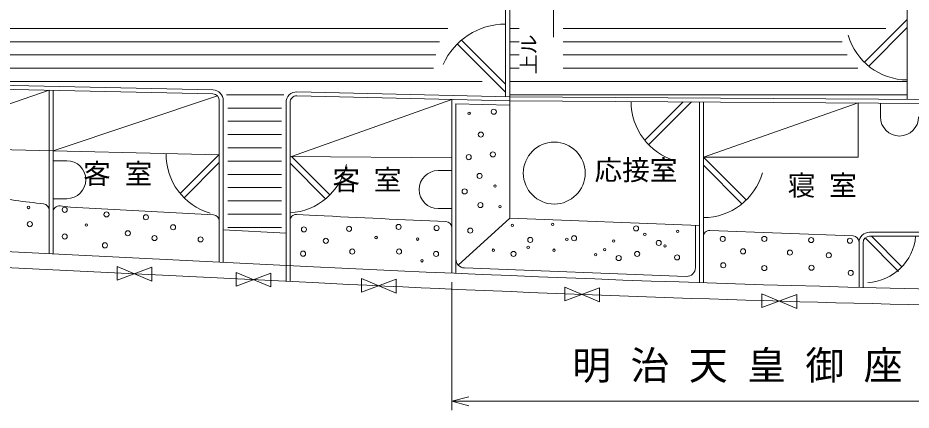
# Model space of a CAD drawing. Units: millimetres, scale not verified. Extents: x -51052 to 51048, y -29700 to 29700.
# Drawn here: x -30800 to -20697, y -11659 to -7224 of the extents above; entities that cross this region are included whole.
import ezdxf
from ezdxf.enums import TextEntityAlignment as Align

# ---------------------------------------------------------------- set-up
doc = ezdxf.new("R2010")
doc.units = ezdxf.units.MM
doc.header["$LTSCALE"] = 100
doc.linetypes.add('USER1', pattern=[50.8, 31.75, -6.35, 6.35, -6.35])
for name, color, linetype, lineweight in [('0-2_sunpou', 7, 'Continuous', 18), ('0-3_keijou', 7, 'Continuous', 18), ('0-5_text', 7, 'Continuous', 18), ('0-6_center', 7, 'USER1', 18), ('0-7_hachi', 7, 'Continuous', 18)]:
    doc.layers.add(name, color=color, linetype=linetype, lineweight=lineweight)
doc.styles.add('ＭＳ ゴシック', font='')
doc.styles.get('ＭＳ ゴシック').set_extended_font_data('MS Gothic')

msp = doc.modelspace()

# ---------------------------------------------------------------- linework, layer by layer
at = {"layer": '0-2_sunpou'}
for p, q in [((-25891.4, -10210.4), (-25891.4, -11659)), ((-25891.4, -11559), (-25698.3, -11507.2)), ((-25891.4, -11559), (-25698.3, -11610.7))]:
    msp.add_line(p, q, dxfattribs=at)
msp.add_lwpolyline([(-25891.4, -11559), (-18795.5, -11559), (-18988.7, -11507.2)], dxfattribs=at)
at = {"layer": '0-3_keijou'}
for p, q in [((-25286.3, -3872.2), (-25286.3, -8114)), ((-25236.3, -3871), (-25236.3, -9490.3)), ((-25236.3, -4663.1), (-25236.3, -7323.1)), ((-20741.1, -7103.4), (-20741.1, -8138.9)), ((-20741.1, -7242.2), (-21224, -7725.2)), ((-20741.1, -7334.2), (-21175.9, -7769)), ((-25286.3, -7971.6), (-25782.9, -7475.1)), ((-25286.3, -8063.6), (-25830.8, -7519.1)), ((-34444.7, -7950.8), (-28594.7, -8083.8)), ((-34443.7, -7905.9), (-28593.7, -8038.8)), ((-30446.4, -8041.7), (-30446.4, -9889.1)), ((-30401.4, -8042.7), (-30401.4, -9891.3)), ((-27643.7, -8060.4), (-25236.3, -8115.1)), ((-28521.4, -8158.8), (-28521.4, -9984.6)), ((-28476.4, -8158.8), (-28476.4, -9986.8)), ((-27766.4, -10202.3), (-27766.4, -8180.4)), ((-27721.4, -9517.1), (-27721.4, -8180.4)), ((-27644.7, -8105.4), (-25236.3, -8160.1)), ((-25891.4, -9596.9), (-25891.4, -8145.2)), ((-25236.7, -8115.1), (-18914.7, -8154.9)), ((-25236.3, -8160.1), (-18915, -8200.3)), ((-23273.6, -8173.2), (-23708.4, -8608)), ((-23181.7, -8173.2), (-23664.6, -8656.2)), ((-23091.4, -10217.7), (-23091.4, -8173.8)), ((-23046.4, -9697), (-23046.4, -8174.1)), ((-25846.4, -10112.4), (-25846.4, -8196.3)), ((-25846.4, -8196.3), (-25236.3, -8210.1)), ((-21044, -8189.5), (-21044, -8344.5)), ((-32366.4, -8683.3), (-28521.4, -8770.6)), ((-28521.4, -8766.8), (-28964.1, -9209.5)), ((-30401.4, -8838.5), (-30246.4, -8838.5)), ((-28521.4, -8858.7), (-28920.3, -9257.6)), ((-27721.4, -8789.6), (-25891.4, -8807.5)), ((-27721.4, -8867.1), (-27318.7, -9269.8)), ((-27706.8, -8789.8), (-27270.6, -9226)), ((-23046.4, -8799.1), (-22563.5, -9282)), ((-25891.4, -8950.2), (-26046.4, -8950.2)), ((-23046.4, -8891), (-22611.6, -9325.8)), ((-30401.4, -9268.5), (-30246.4, -9268.5)), ((-30205.1, -9364.9), (-28587.7, -9450.4)), ((-25891.4, -9380.2), (-26046.4, -9380.2)), ((-27426.3, -9458.2), (-27648, -9447.2)), ((-25818.5, -10020.4), (-25236.3, -9490.3)), ((-25236.3, -9490.3), (-23091.4, -9572.5)), ((-27721.4, -9517.1), (-27721.4, -10204.5)), ((-25891.4, -10110.4), (-25891.4, -9596.9)), ((-23136.4, -10047.3), (-23136.4, -9570.8)), ((-27766.4, -9656.6), (-28476.4, -9621.4)), ((-23046.4, -10219.2), (-23046.4, -9697)), ((-21353.8, -9689.2), (-22973.8, -9627.1)), ((-21166.4, -9646.8), (-19706.4, -9646.8)), ((-21166.4, -9691.8), (-19706.4, -9691.8)), ((-21146.9, -9691.8), (-20797, -10041.8)), ((-27455.1, -10037.5), (-33051.3, -9759.9)), ((-21286.4, -10271.1), (-21286.4, -9766.8)), ((-21241.4, -10272.3), (-21241.4, -9766.8)), ((-21218.2, -9712.5), (-20840.7, -10089.9)), ((-27464, -10217.3), (-33060.2, -9939.7)), ((-25750.3, -10051), (-23240.3, -10147.2))]:
    msp.add_line(p, q, dxfattribs=at)
msp.add_lwpolyline([(-23046.4, -8799.1), (-21296.4, -8799.1), (-21296.4, -8185.2)], dxfattribs=at)
for points in [[(-29678.2, -10190.6), (-29284.7, -10043.8), (-29284.7, -10199.8), (-29678.2, -10034.6)], [(-28332.4, -10257.4), (-27938.8, -10110.5), (-27938.8, -10266.5), (-28332.4, -10101.4)], [(-26914.9, -10326.6), (-26521.3, -10179.8), (-26521.3, -10335.8), (-26914.9, -10170.6)], [(-24615, -10424.2), (-24221.4, -10277.3), (-24221.4, -10433.3), (-24615, -10268.2)], [(-22384.7, -10499.5), (-21991.1, -10352.7), (-21991.1, -10508.7), (-22384.7, -10343.5)]]:
    msp.add_lwpolyline(points, close=True, dxfattribs=at)
for centre, radius in [((-25417.1, -8285.1), 28.8), ((-25695.9, -8302.7), 13.6), ((-25563.8, -8543.5), 28.8), ((-24733.7, -8979), 350), ((-25700.1, -8798.3), 28.8), ((-25427.6, -8766.9), 28.8), ((-25577.4, -9011.2), 28.8), ((-25746.7, -9185.7), 28.8), ((-25402.3, -9125.1), 13.6), ((-30679.3, -9367.5), 13.6), ((-30269.8, -9393.8), 28.8), ((-25568.5, -9340.4), 28.8), ((-25347.2, -9358.2), 13.6), ((-29796.9, -9445.3), 28.8), ((-29351.8, -9478.8), 28.8), ((-30664.4, -9555.9), 28.8), ((-30024.4, -9567.1), 13.6), ((-29043.9, -9591.6), 28.8), ((-27564.8, -9615), 28.8), ((-27053.7, -9608.9), 28.8), ((-26493.9, -9587.8), 28.8), ((-26064.5, -9599.9), 28.8), ((-25208, -9570.1), 13.6), ((-24751.7, -9558.2), 13.6), ((-23807.9, -9604.3), 28.8), ((-30269.8, -9696.1), 28.8), ((-29556, -9658.6), 28.8), ((-29254.2, -9713.4), 28.8), ((-26747.7, -9707.2), 13.6), ((-25683, -9628.7), 28.8), ((-24508.8, -9715.4), 28.8), ((-23709, -9672), 13.6), ((-23339.1, -9637.6), 13.6), ((-22828.4, -9722.7), 28.8), ((-22357.5, -9722.7), 28.8), ((-29815.1, -9795.7), 28.8), ((-28732.9, -9728.7), 28.8), ((-27316.8, -9744.9), 28.8), ((-26278.2, -9725.5), 13.6), ((-25004.7, -9734.4), 28.8), ((-24591.3, -9727.1), 13.6), ((-24060.6, -9747.8), 13.6), ((-23551.6, -9767.9), 28.8), ((-23481.6, -9802.9), 13.6), ((-21827.9, -9736.5), 28.8), ((-21389.8, -9743.8), 28.8), ((-27573.8, -9890), 28.8), ((-27017.4, -9865.8), 28.8), ((-26487.9, -9865.8), 28.8), ((-26070.6, -9893), 28.8), ((-25423.8, -9850.6), 13.6), ((-25194.1, -9892.9), 28.8), ((-25028.6, -9816.9), 13.6), ((-24734.9, -9850.6), 13.6), ((-24265, -9901.6), 13.6), ((-24163.9, -9844.2), 13.6), ((-23795.6, -9892.9), 28.8), ((-22598.1, -9863.6), 28.8), ((-22068.5, -9877.3), 28.8), ((-21628.5, -9908.3), 28.8), ((-26228.6, -9970.5), 13.6), ((-24004.8, -9939.1), 28.8), ((-23344.1, -9932.3), 28.8), ((-22821.6, -10021.6), 28.8), ((-22357.5, -10052.5), 28.8), ((-21824.4, -10049.1), 28.8), ((-21381, -10107.5), 28.8)]:
    msp.add_circle(centre, radius, dxfattribs=at)
for centre, radius, start, end in [((-25286.3, -8063.6), 770, 90, 155.95411), ((-20737.8, -7226.4), 698.8, 196.03019, 269.73278), ((-28596.4, -8158.8), 120, 0, 88.69805), ((-27646.4, -8180.4), 120, 88.69805, 180), ((-28596.4, -8158.8), 75, 0, 88.69805), ((-27646.4, -8180.4), 75, 88.69805, 180), ((-23165.8, -8169.9), 698.8, 179.91114, 253.61373), ((-20829, -8344.5), 215, 180, 0), ((-28432.4, -8769.7), 690, 178.94609, 253.75112), ((-30246.4, -9053.5), 215, 270, 90), ((-27758.5, -8738.1), 690, 273.07577, 347.88081), ((-26046.4, -9165.2), 215, 90, 270), ((-23049.7, -8783.3), 698.8, 270.26722, 343.96981), ((-16704.5, 102755.6), 112930.4, 262.65119, 262.97923), ((-30516.4, -9397.5), 70, 360, 82.97923), ((-30331.4, -9420.1), 70, 83.07373, 180), ((-16704.5, 102755.6), 112930.4, 263.07373, 263.13398), ((-28591.4, -9520.3), 70, 360, 86.97213), ((-27651.4, -9517.1), 70, 87.15986, 180), ((-14402.7, 253058.9), 262840, 267.15986, 267.48021), ((-25961.4, -9596.9), 70, 0, 87.48021), ((-22976.4, -9697), 70, 87.80452, 180), ((-21356.4, -9759.1), 70, 0, 87.80452), ((-21166.4, -9766.8), 120, 90, 180), ((-21166.4, -9766.8), 75, 90, 180), ((-21217.8, -9643.2), 573.6, 273.0844, 355.14577), ((-25746.4, -9951.1), 100, 180, 267.80452), ((-14402.7, 253058.9), 263420, 267.15986, 269.37514), ((-23236.4, -10047.3), 100, 267.80452, 360), ((-14402.7, 253058.9), 263600, 267.15986, 270)]:
    msp.add_arc(centre, radius, start, end, dxfattribs=at)
at = {"layer": '0-5_text'}
msp.add_line((-24741.9, -6855), (-24741.9, -7441.7), dxfattribs=at)
at = {"layer": '0-6_center'}
for p, q in [((-32321.4, -8684.3), (-30446.4, -8041.7)), ((-30401.4, -8727.9), (-28542.8, -8106.4)), ((-27705.3, -8789.8), (-25891.4, -8145.2)), ((-23046.4, -8799.1), (-21296.4, -8185.2))]:
    msp.add_line(p, q, dxfattribs=at)
at = {"layer": '0-7_hachi'}
for p, q in [((-25131.1, -7343.1), (-25236.3, -7343.1)), ((-20983.3, -7343.1), (-24631.9, -7343.1)), ((-25131.1, -7493.1), (-25236.3, -7493.1)), ((-21476.7, -7493.1), (-24631.9, -7493.1)), ((-26071.4, -7643.1), (-36000.4, -7643.1)), ((-25131.1, -7643.1), (-25236.3, -7643.1)), ((-21419.4, -7643.1), (-24631.9, -7643.1)), ((-26097.5, -7793.1), (-35774.7, -7793.1)), ((-25131.1, -7793.1), (-25236.3, -7793.1)), ((-21300.9, -7793.1), (-24631.9, -7793.1)), ((-25548.2, -7943.1), (-32806.4, -7943.1)), ((-20741.1, -7943.1), (-25236.3, -7943.1)), ((-27792.3, -8093.1), (-28439.6, -8093.1)), ((-20741.1, -8093.1), (-25236.3, -8093.1)), ((-27816.4, -8243.1), (-28426.4, -8243.1)), ((-27816.4, -8393.1), (-28426.4, -8393.1)), ((-27816.4, -8543.1), (-28426.4, -8543.1)), ((-27816.4, -8693.1), (-28426.4, -8693.1)), ((-27816.4, -8843.1), (-28426.4, -8843.1)), ((-27816.4, -8993.1), (-28426.4, -8993.1)), ((-27816.4, -9143.1), (-28426.4, -9143.1)), ((-27816.4, -9293.1), (-28426.4, -9293.1)), ((-27816.4, -9443.1), (-28426.4, -9443.1)), ((-27816.4, -9593.1), (-28426.4, -9593.1))]:
    msp.add_line(p, q, dxfattribs=at)
for points in [[(-25938.2, -7343.1), (-30213.9, -7343.1), (-36390.8, -7343.1)], [(-26029.8, -7493.1), (-30213.9, -7493.1), (-36208.5, -7493.1)]]:
    msp.add_lwpolyline(points, dxfattribs=at)

# ---------------------------------------------------------------- texts
at = {"layer": '0-2_sunpou', "style": 'ＭＳ ゴシック'}
msp.add_text('明 治 天 皇 御 座 所', height=322.6, dxfattribs=at).set_placement((-24531, -11410.7), align=Align.BOTTOM_LEFT)
at = {"layer": '0-5_text', "style": 'ＭＳ ゴシック'}
msp.add_text('上ル', height=165, rotation=90, dxfattribs=at).set_placement((-24888.4, -7861.9), align=Align.BOTTOM_LEFT)
msp.add_text('上ル', height=165, rotation=90, dxfattribs=at).set_placement((-24888.4, -7861.9), align=Align.BOTTOM_LEFT)
for s, p in [('客 室', (-30060.5, -9169.2)), ('応接室', (-24278.4, -9127.1)), ('客 室', (-27242.3, -9239.1)), ('寝 室', (-22092.6, -9301.3))]:
    msp.add_text(s, height=229.1, dxfattribs=at).set_placement(p, align=Align.BOTTOM_LEFT)

doc.saveas('drawing.dxf')
